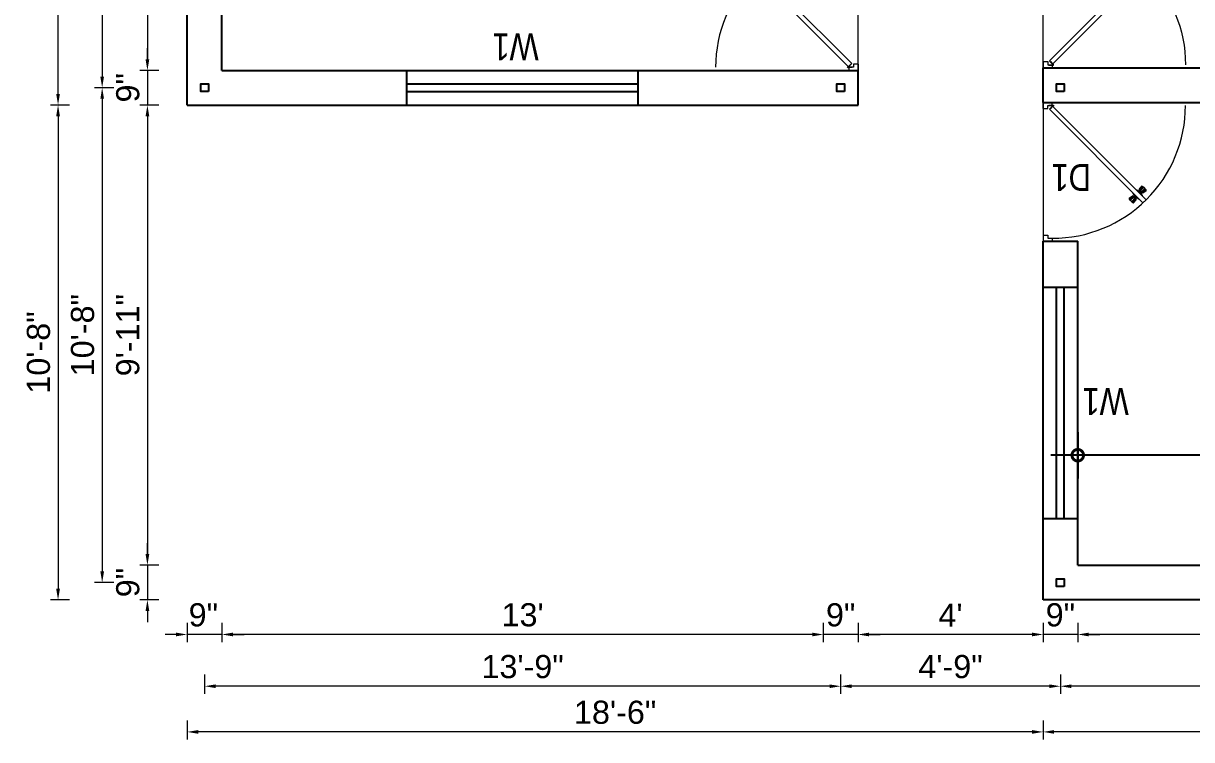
# Model space of a CAD drawing. Header units: inches. Extents: x 392906 to 410488, y -52747 to -40742.
# Drawn here: x 400157.8 to 400460.9, y -51136.1 to -50950.3 of the extents above; entities that cross this region are included whole.
import ezdxf

# ---------------------------------------------------------------- set-up
doc = ezdxf.new("R2010")
doc.units = ezdxf.units.IN
doc.header["$LTSCALE"] = 2
doc.header["$MEASUREMENT"] = 0
doc.header["$PDMODE"] = 34
doc.layers.get('0').update_dxf_attribs({"linetype": 'CONTINUOUS'})
doc.layers.get('DEFPOINTS').update_dxf_attribs({"color": 141, "linetype": 'CONTINUOUS'})
for name, color, linetype, lineweight in [('DOOR & WIN', 1, 'CONTINUOUS', 25), ('PUERTAS', 7, 'CONTINUOUS', 9), ('steps', 253, 'CONTINUOUS', 20)]:
    doc.layers.add(name, color=color, linetype=linetype, lineweight=lineweight)
doc.styles.add('Lettring Text', font='arial.ttf')
doc.styles.add('ROMANS', font='Romans.shx', dxfattribs={"width": 0.8})
doc.styles.get("Standard").update_dxf_attribs({"font": 'ARIALN.TTF'})
doc.dimstyles.new('8 SCALE', dxfattribs={"dimscale": 0, "dimtxt": 7, "dimasz": 6, "dimexe": 6, "dimexo": 2, "dimgap": 2, "dimtad": 1, "dimdec": 0, "dimzin": 0, "dimdsep": 46, "dimlunit": 4, "dimtxsty": 'ROMANS', "dimblk": 'DOTSMALL', "dimcen": 0, "dimdle": 7, "dimclrd": 8, "dimclre": 8, "dimclrt": 3, "dimadec": 0, "dimazin": 0, "dimtfac": 1, "dimtdec": 0, "dimtofl": 0, "dimtmove": 2, "dimatfit": 3, "dimfxl": 6, "dimfxlon": 1, "dimtolj": 1, "dimtzin": 0, "dimarcsym": 0})
doc.dimstyles.new('Copy of Standard', dxfattribs={"dimtxt": 6, "dimasz": 2.875, "dimexe": 2, "dimexo": 4, "dimgap": 2, "dimtad": 1, "dimdec": 0, "dimrnd": 1, "dimzin": 0, "dimdsep": 46, "dimlunit": 4, "dimtxsty": 'Lettring Text', "dimcen": 0.1, "dimclrd": 7, "dimclre": 7, "dimclrt": 7, "dimazin": 0, "dimtfac": 0.645, "dimtdec": 0, "dimtmove": 1, "dimatfit": 0, "dimfxl": 3, "dimfxlon": 1, "dimtfillclr": 256, "dimtolj": 1, "dimtzin": 0, "dimlwd": -1, "dimlwe": -1, "dimarcsym": 2})

# ---------------------------------------------------------------- blocks, each defined once
blk = doc.blocks.new('3ft')
at = {"layer": 'PUERTAS', "color": 6}
for p, q in [((1.01, 2.52), (25.23, 26.74)), ((26.05, 25.92), (1.77, 1.64)), ((26.05, 25.92), (25.23, 26.74)), ((0, 2.4), (0, 0)), ((0.72, 2.4), (0, 2.4)), ((1.6, 0), (0, 0)), ((0.72, 1.52), (0.72, 2.44)), ((0.8, 1.52), (0.72, 1.52)), ((0.8, 1.52), (0.8, 2.41)), ((0.8, 1.2), (0.8, 1.52)), ((1.6, 1.2), (0.8, 1.2)), ((1.57, 1.84), (0.94, 2.47)), ((1.63, 1.89), (0.97, 2.55)), ((1.63, 1.89), (1.57, 1.84)), ((1.77, 1.64), (1.57, 1.84)), ((1.6, 0), (1.6, 1.2)), ((34.4, 0), (34.4, 1.2)), ((34.4, 1.2), (35.2, 1.2)), ((34.4, 0), (36, 0)), ((35.2, 1.2), (35.2, 2.4)), ((35.2, 2.4), (36, 2.4)), ((36, 0), (36, 2.4))]:
    blk.add_line(p, q, dxfattribs=at)
at = {"layer": 'PUERTAS', "color": 8}
for p, q in [((22.57, 24.94), (21.65, 25.68)), ((22.63, 24.99), (21.69, 25.75)), ((22.74, 25.1), (21.84, 25.9)), ((22.13, 26.28), (21.98, 26.13)), ((22.88, 25.24), (22.01, 26.06)), ((22.13, 26.28), (22.27, 26.42)), ((22.29, 26.41), (22.27, 26.42)), ((23.16, 25.52), (22.34, 26.39)), ((23.3, 25.66), (22.5, 26.56)), ((23.41, 25.77), (22.65, 26.71)), ((22.69, 24.32), (23.02, 24.83)), ((23.46, 25.83), (22.72, 26.75)), ((22.95, 24.96), (22.84, 25.07)), ((22.98, 24.99), (22.86, 25.1)), ((23.03, 25.04), (22.91, 25.15)), ((22.91, 24.53), (23.1, 24.91)), ((23.11, 25.12), (22.99, 25.23)), ((23.13, 24.76), (23.18, 24.99)), ((23.28, 25.3), (23.17, 25.41)), ((23.36, 25.37), (23.25, 25.49)), ((23.31, 24.94), (23.28, 25.08)), ((23.41, 25.43), (23.3, 25.54)), ((23.46, 25.09), (23.32, 25.13)), ((23.44, 25.45), (23.33, 25.56)), ((23.64, 25.27), (23.41, 25.22)), ((23.87, 25.49), (23.49, 25.3)), ((24.08, 25.71), (23.57, 25.38)), ((24.58, 24.33), (24.52, 24.1)), ((24.8, 24.56), (24.61, 24.18)), ((25.02, 24.77), (24.68, 24.26)), ((23.63, 23.38), (24.14, 23.72)), ((23.84, 23.6), (24.22, 23.79)), ((24.07, 23.82), (24.3, 23.88)), ((24.25, 24), (24.39, 23.97)), ((24.25, 23.26), (24.99, 22.34)), ((24.27, 23.64), (24.38, 23.53)), ((24.3, 23.67), (24.41, 23.56)), ((24.3, 23.32), (25.06, 22.38)), ((24.35, 23.72), (24.46, 23.61)), ((24.4, 24.15), (24.43, 24.01)), ((24.41, 23.43), (25.2, 22.53)), ((24.43, 23.8), (24.54, 23.69)), ((24.55, 23.57), (25.37, 22.7)), ((24.6, 23.97), (24.72, 23.86)), ((24.68, 24.05), (24.79, 23.94)), ((24.73, 24.1), (24.85, 23.99)), ((24.76, 24.13), (24.87, 24.02)), ((24.83, 23.85), (25.7, 23.03)), ((24.97, 23.99), (25.87, 23.2)), ((25.08, 24.1), (26.02, 23.34)), ((25.14, 24.15), (26.06, 23.41)), ((25.58, 22.82), (25.43, 22.67)), ((25.58, 22.82), (25.73, 22.97)), ((25.72, 22.98), (25.73, 22.97)), ((0, 0), (36, 0))]:
    blk.add_line(p, q, dxfattribs=at)
at = {"layer": 'PUERTAS', "color": 1}
for p, q in [((21.67, 25.73), (22.17, 26.23)), ((22.49, 24.95), (21.67, 25.61)), ((21.7, 25.82), (22.14, 26.26)), ((21.73, 25.79), (21.7, 25.82)), ((22.58, 26.7), (22.14, 26.26)), ((22.67, 26.73), (22.17, 26.23)), ((22.61, 26.67), (22.58, 26.7)), ((22.6, 24.96), (23.02, 25.38)), ((22.61, 24.25), (22.92, 24.72)), ((22.7, 25.07), (22.71, 25.06)), ((23.45, 25.91), (22.79, 26.73)), ((22.82, 25.06), (23.08, 25.32)), ((22.94, 24.95), (22.83, 25.07)), ((22.92, 24.72), (22.92, 24.72)), ((22.93, 24.94), (23.19, 25.21)), ((22.93, 24.84), (22.93, 24.83)), ((23.44, 25.81), (23.02, 25.38)), ((23.34, 25.58), (23.08, 25.32)), ((23.46, 25.47), (23.19, 25.21)), ((23.33, 25.7), (23.34, 25.69)), ((23.45, 25.46), (23.33, 25.57)), ((23.57, 25.47), (23.57, 25.47)), ((24.15, 25.79), (23.68, 25.48)), ((23.68, 25.48), (23.68, 25.48)), ((24.27, 25.78), (24.26, 25.79)), ((24.79, 24.38), (24.78, 24.37)), ((24.78, 24.26), (24.78, 24.26)), ((25.1, 24.84), (24.79, 24.38)), ((25.09, 24.96), (25.1, 24.95)), ((22.62, 24.13), (22.61, 24.14)), ((23.44, 23.31), (23.45, 23.3)), ((23.56, 23.3), (24.03, 23.61)), ((24.03, 23.61), (24.03, 23.62)), ((24.14, 23.62), (24.14, 23.62)), ((24.25, 23.62), (24.51, 23.89)), ((24.26, 23.29), (24.69, 23.71)), ((24.26, 23.63), (24.37, 23.52)), ((24.26, 23.18), (24.92, 22.37)), ((24.37, 23.52), (24.63, 23.77)), ((24.37, 23.4), (24.37, 23.4)), ((24.78, 24.15), (24.51, 23.89)), ((24.89, 24.03), (24.63, 23.77)), ((25.11, 24.14), (24.69, 23.71)), ((24.77, 24.14), (24.88, 24.03)), ((25, 24.03), (25, 24.03)), ((25.04, 22.36), (25.54, 22.86)), ((25.1, 22.42), (25.13, 22.39)), ((25.13, 22.39), (25.57, 22.83)), ((25.22, 24.14), (26.03, 23.48)), ((26.04, 23.37), (25.54, 22.86)), ((26.01, 23.27), (25.57, 22.83)), ((25.98, 23.3), (26.01, 23.27))]:
    blk.add_line(p, q, dxfattribs=at)
at = {"layer": 'PUERTAS', "color": 2}
for p, q in [((21.99, 26.11), (21.98, 26.13)), ((25.42, 22.68), (25.43, 22.67))]:
    blk.add_line(p, q, dxfattribs=at)
at = {"layer": 'PUERTAS', "color": 6}
for radius in [0.155, 0.0752]:
    blk.add_circle((0.82, 2.56), radius, dxfattribs=at)
blk.add_arc((0.82, 2.56), 34.38, 359.7285, 90.0333, dxfattribs=at)
at = {"layer": 'PUERTAS', "color": 1}
for centre, start, end in [((22.54, 25.01), 231.0764, 315), ((22.67, 24.2), 135, 225), ((22.73, 26.68), 38.9236, 135), ((22.77, 25.12), 225, 315), ((22.99, 24.89), 135, 219.7428), ((22.87, 24.78), 315, 39.7428), ((23.28, 25.63), 315, 45), ((23.39, 25.86), 315, 38.9236), ((23.51, 25.41), 50.2572, 135), ((23.62, 25.53), 230.2572, 315), ((24.2, 25.73), 45, 135), ((24.84, 24.31), 135, 219.7428), ((24.72, 24.21), 315, 39.7428), ((25.04, 24.89), 315, 45), ((23.51, 23.36), 225, 315), ((24.09, 23.56), 50.2572, 135), ((24.2, 23.68), 230.2572, 315), ((24.32, 23.23), 135, 218.9236), ((24.42, 23.46), 135, 225), ((24.94, 23.98), 45, 135), ((24.98, 22.42), 218.9236, 315), ((25.17, 24.08), 51.0764, 135), ((25.98, 23.42), 315, 51.0764)]:
    blk.add_arc(centre, 0.08, start, end, dxfattribs=at)
blk = doc.blocks.new('*U199')
at = {"color": 3, "xscale": -1}
blk.add_blockref('3ft', (42, 0), dxfattribs=at)
blk = doc.blocks.new('*D1111')
at = {"layer": 'DEFPOINTS', "color": 0, "ltscale": 0.5, "transparency": 16777216}
for p in [(400431.32, -51099.82), (400582.65, -51099.82), (400431.32, -51108.79)]:
    blk.add_point(p, dxfattribs=at)
at = {"layer": 'steps', "color": 7, "ltscale": 0.5, "transparency": 16777216}
for p, q in [((400431.32, -51105.79), (400431.32, -51110.79)), ((400582.65, -51105.79), (400582.65, -51110.79)), ((400579.77, -51108.79), (400434.19, -51108.79))]:
    blk.add_line(p, q, dxfattribs=at)
for points in [[(400434.19, -51108.31), (400434.19, -51109.27), (400431.32, -51108.79)], [(400579.77, -51108.31), (400579.77, -51109.27), (400582.65, -51108.79)]]:
    blk.add_solid(points, dxfattribs=at)
at = {"layer": 'steps', "color": 7, "ltscale": 0.5, "transparency": 16777216, "insert": (400506.98, -51103.78), "char_height": 6, "attachment_point": 5, "style": 'Lettring Text'}
blk.add_mtext('\\A1;12\'-7"', dxfattribs=at)
blk = doc.blocks.new('*D1112')
at = {"layer": 'DEFPOINTS', "color": 0, "ltscale": 0.5, "transparency": 16777216}
for p in [(400422.32, -51099.82), (400431.32, -51099.82), (400422.32, -51108.79)]:
    blk.add_point(p, dxfattribs=at)
at = {"layer": 'steps', "color": 7, "ltscale": 0.5, "transparency": 16777216}
for p, q in [((400422.32, -51105.79), (400422.32, -51110.79)), ((400431.32, -51105.79), (400431.32, -51110.79)), ((400419.44, -51108.79), (400416.57, -51108.79)), ((400431.32, -51108.79), (400422.32, -51108.79)), ((400434.19, -51108.79), (400437.07, -51108.79))]:
    blk.add_line(p, q, dxfattribs=at)
for points in [[(400419.44, -51108.31), (400419.44, -51109.27), (400422.32, -51108.79)], [(400434.19, -51108.31), (400434.19, -51109.27), (400431.32, -51108.79)]]:
    blk.add_solid(points, dxfattribs=at)
at = {"layer": 'steps', "color": 7, "ltscale": 0.5, "transparency": 16777216, "insert": (400426.82, -51103.73), "char_height": 6, "attachment_point": 5, "style": 'Lettring Text'}
blk.add_mtext('\\A1;9"', dxfattribs=at)
blk = doc.blocks.new('*D1113')
at = {"layer": 'DEFPOINTS', "color": 0, "ltscale": 0.5, "transparency": 16777216}
for p in [(400374.32, -50971.5), (400422.32, -51099.82), (400374.32, -51108.79)]:
    blk.add_point(p, dxfattribs=at)
at = {"layer": 'steps', "color": 7, "ltscale": 0.5, "transparency": 16777216}
for p, q in [((400374.32, -51105.79), (400374.32, -51110.79)), ((400422.32, -51105.79), (400422.32, -51110.79)), ((400419.44, -51108.79), (400377.19, -51108.79))]:
    blk.add_line(p, q, dxfattribs=at)
for points in [[(400377.19, -51108.31), (400377.19, -51109.27), (400374.32, -51108.79)], [(400419.44, -51108.31), (400419.44, -51109.27), (400422.32, -51108.79)]]:
    blk.add_solid(points, dxfattribs=at)
at = {"layer": 'steps', "color": 7, "ltscale": 0.5, "transparency": 16777216, "insert": (400398.32, -51103.79), "char_height": 6, "attachment_point": 5, "style": 'Lettring Text'}
blk.add_mtext("\\A1;4'", dxfattribs=at)
blk = doc.blocks.new('*D1114')
at = {"layer": 'DEFPOINTS', "color": 0, "ltscale": 0.5, "transparency": 16777216}
for p in [(400365.32, -50971.5), (400374.32, -50971.5), (400365.32, -51108.79)]:
    blk.add_point(p, dxfattribs=at)
at = {"layer": 'steps', "color": 7, "ltscale": 0.5, "transparency": 16777216}
for p, q in [((400365.32, -51105.79), (400365.32, -51110.79)), ((400374.32, -51105.79), (400374.32, -51110.79)), ((400362.44, -51108.79), (400359.57, -51108.79)), ((400374.32, -51108.79), (400365.32, -51108.79)), ((400377.19, -51108.79), (400380.07, -51108.79))]:
    blk.add_line(p, q, dxfattribs=at)
for points in [[(400362.44, -51108.31), (400362.44, -51109.27), (400365.32, -51108.79)], [(400377.19, -51108.31), (400377.19, -51109.27), (400374.32, -51108.79)]]:
    blk.add_solid(points, dxfattribs=at)
at = {"layer": 'steps', "color": 7, "ltscale": 0.5, "transparency": 16777216, "insert": (400369.82, -51103.73), "char_height": 6, "attachment_point": 5, "style": 'Lettring Text'}
blk.add_mtext('\\A1;9"', dxfattribs=at)
blk = doc.blocks.new('*D1115')
at = {"layer": 'DEFPOINTS', "color": 0, "ltscale": 0.5, "transparency": 16777216}
for p in [(400209.32, -50971.5), (400365.32, -50971.5), (400209.32, -51108.79)]:
    blk.add_point(p, dxfattribs=at)
at = {"layer": 'steps', "color": 7, "ltscale": 0.5, "transparency": 16777216}
for p, q in [((400209.32, -51105.79), (400209.32, -51110.79)), ((400365.32, -51105.79), (400365.32, -51110.79)), ((400362.44, -51108.79), (400212.19, -51108.79))]:
    blk.add_line(p, q, dxfattribs=at)
for points in [[(400212.19, -51108.31), (400212.19, -51109.27), (400209.32, -51108.79)], [(400362.44, -51108.31), (400362.44, -51109.27), (400365.32, -51108.79)]]:
    blk.add_solid(points, dxfattribs=at)
at = {"layer": 'steps', "color": 7, "ltscale": 0.5, "transparency": 16777216, "insert": (400287.32, -51103.72), "char_height": 6, "attachment_point": 5, "style": 'Lettring Text'}
blk.add_mtext("\\A1;13'", dxfattribs=at)
blk = doc.blocks.new('*D1116')
at = {"layer": 'DEFPOINTS', "color": 0, "ltscale": 0.5, "transparency": 16777216}
for p in [(400200.32, -50971.5), (400209.32, -50971.5), (400200.32, -51108.79)]:
    blk.add_point(p, dxfattribs=at)
at = {"layer": 'steps', "color": 7, "ltscale": 0.5, "transparency": 16777216}
for p, q in [((400200.32, -51105.79), (400200.32, -51110.79)), ((400209.32, -51105.79), (400209.32, -51110.79)), ((400197.44, -51108.79), (400194.57, -51108.79)), ((400209.32, -51108.79), (400200.32, -51108.79)), ((400212.19, -51108.79), (400215.07, -51108.79))]:
    blk.add_line(p, q, dxfattribs=at)
for points in [[(400197.44, -51108.31), (400197.44, -51109.27), (400200.32, -51108.79)], [(400212.19, -51108.31), (400212.19, -51109.27), (400209.32, -51108.79)]]:
    blk.add_solid(points, dxfattribs=at)
at = {"layer": 'steps', "color": 7, "ltscale": 0.5, "transparency": 16777216, "insert": (400204.5, -51103.73), "char_height": 6, "attachment_point": 5, "style": 'Lettring Text'}
blk.add_mtext('\\A1;9"', dxfattribs=at)
blk = doc.blocks.new('*D1117')
at = {"layer": 'DEFPOINTS', "color": 0, "ltscale": 0.5, "transparency": 16777216}
for p in [(400426.82, -51095.32), (400586.68, -51095.32), (400426.82, -51122.21)]:
    blk.add_point(p, dxfattribs=at)
at = {"layer": 'steps', "color": 7, "ltscale": 0.5, "transparency": 16777216}
for p, q in [((400426.82, -51119.21), (400426.82, -51124.21)), ((400583.8, -51122.21), (400429.69, -51122.21)), ((400586.68, -51119.21), (400586.68, -51124.21))]:
    blk.add_line(p, q, dxfattribs=at)
for points in [[(400429.69, -51121.74), (400429.69, -51122.69), (400426.82, -51122.21)], [(400583.8, -51121.74), (400583.8, -51122.69), (400586.68, -51122.21)]]:
    blk.add_solid(points, dxfattribs=at)
at = {"layer": 'steps', "color": 7, "ltscale": 0.5, "transparency": 16777216, "insert": (400506.75, -51117.15), "char_height": 6, "attachment_point": 5, "style": 'Lettring Text'}
blk.add_mtext('\\A1;13\'-4"', dxfattribs=at)
blk = doc.blocks.new('*D1118')
at = {"layer": 'DEFPOINTS', "color": 0, "ltscale": 0.5, "transparency": 16777216}
for p in [(400369.82, -50967), (400426.82, -51095.32), (400369.82, -51122.21)]:
    blk.add_point(p, dxfattribs=at)
at = {"layer": 'steps', "color": 7, "ltscale": 0.5, "transparency": 16777216}
for p, q in [((400369.82, -51119.21), (400369.82, -51124.21)), ((400423.94, -51122.21), (400372.69, -51122.21)), ((400426.82, -51119.21), (400426.82, -51124.21))]:
    blk.add_line(p, q, dxfattribs=at)
for points in [[(400372.69, -51121.74), (400372.69, -51122.69), (400369.82, -51122.21)], [(400423.94, -51121.74), (400423.94, -51122.69), (400426.82, -51122.21)]]:
    blk.add_solid(points, dxfattribs=at)
at = {"layer": 'steps', "color": 7, "ltscale": 0.5, "transparency": 16777216, "insert": (400398.32, -51117.15), "char_height": 6, "attachment_point": 5, "style": 'Lettring Text'}
blk.add_mtext('\\A1;4\'-9"', dxfattribs=at)
blk = doc.blocks.new('*D1119')
at = {"layer": 'DEFPOINTS', "color": 0, "ltscale": 0.5, "transparency": 16777216}
for p in [(400204.82, -50967), (400369.82, -50967), (400204.82, -51122.21)]:
    blk.add_point(p, dxfattribs=at)
at = {"layer": 'steps', "color": 7, "ltscale": 0.5, "transparency": 16777216}
for p, q in [((400204.82, -51119.21), (400204.82, -51124.21)), ((400366.94, -51122.21), (400207.69, -51122.21)), ((400369.82, -51119.21), (400369.82, -51124.21))]:
    blk.add_line(p, q, dxfattribs=at)
for points in [[(400207.69, -51121.74), (400207.69, -51122.69), (400204.82, -51122.21)], [(400366.94, -51121.74), (400366.94, -51122.69), (400369.82, -51122.21)]]:
    blk.add_solid(points, dxfattribs=at)
at = {"layer": 'steps', "color": 7, "ltscale": 0.5, "transparency": 16777216, "insert": (400287.32, -51117.15), "char_height": 6, "attachment_point": 5, "style": 'Lettring Text'}
blk.add_mtext('\\A1;13\'-9"', dxfattribs=at)
blk = doc.blocks.new('*D1120')
at = {"layer": 'DEFPOINTS', "color": 0, "ltscale": 0.5, "transparency": 16777216}
for p in [(400422.32, -51099.82), (400591.7, -51099.82), (400422.32, -51134.06)]:
    blk.add_point(p, dxfattribs=at)
at = {"layer": 'steps', "color": 7, "ltscale": 0.5, "transparency": 16777216}
for p, q in [((400422.32, -51131.06), (400422.32, -51136.06)), ((400591.7, -51131.06), (400591.7, -51136.06)), ((400588.83, -51134.06), (400425.19, -51134.06))]:
    blk.add_line(p, q, dxfattribs=at)
for points in [[(400425.19, -51133.58), (400425.19, -51134.54), (400422.32, -51134.06)], [(400588.83, -51133.58), (400588.83, -51134.54), (400591.7, -51134.06)]]:
    blk.add_solid(points, dxfattribs=at)
at = {"layer": 'steps', "color": 7, "ltscale": 0.5, "transparency": 16777216, "insert": (400507.01, -51129.05), "char_height": 6, "attachment_point": 5, "style": 'Lettring Text'}
blk.add_mtext('\\A1;14\'-1"', dxfattribs=at)
blk = doc.blocks.new('*D1121')
at = {"layer": 'DEFPOINTS', "color": 0, "ltscale": 0.5, "transparency": 16777216}
for p in [(400200.32, -50971.5), (400422.32, -51099.82), (400200.32, -51134.06)]:
    blk.add_point(p, dxfattribs=at)
at = {"layer": 'steps', "color": 7, "ltscale": 0.5, "transparency": 16777216}
for p, q in [((400200.32, -51131.06), (400200.32, -51136.06)), ((400422.32, -51131.06), (400422.32, -51136.06)), ((400419.44, -51134.06), (400203.19, -51134.06))]:
    blk.add_line(p, q, dxfattribs=at)
for points in [[(400203.19, -51133.58), (400203.19, -51134.54), (400200.32, -51134.06)], [(400419.44, -51133.58), (400419.44, -51134.54), (400422.32, -51134.06)]]:
    blk.add_solid(points, dxfattribs=at)
at = {"layer": 'steps', "color": 7, "ltscale": 0.5, "transparency": 16777216, "insert": (400311.32, -51129), "char_height": 6, "attachment_point": 5, "style": 'Lettring Text'}
blk.add_mtext('\\A1;18\'-6"', dxfattribs=at)
blk = doc.blocks.new('*D1123')
at = {"layer": 'DEFPOINTS', "color": 0, "ltscale": 0.5, "transparency": 16777216}
for p in [(400200.32, -50842.65), (400189.99, -50962.5), (400200.32, -50962.5)]:
    blk.add_point(p, dxfattribs=at)
at = {"layer": 'steps', "color": 7, "ltscale": 0.5, "transparency": 16777216}
for p, q in [((400192.99, -50842.65), (400187.99, -50842.65)), ((400189.99, -50845.52), (400189.99, -50959.62)), ((400192.99, -50962.5), (400187.99, -50962.5))]:
    blk.add_line(p, q, dxfattribs=at)
for points in [[(400189.51, -50845.52), (400190.47, -50845.52), (400189.99, -50842.65)], [(400189.51, -50959.62), (400190.47, -50959.62), (400189.99, -50962.5)]]:
    blk.add_solid(points, dxfattribs=at)
at = {"layer": 'steps', "color": 7, "ltscale": 0.5, "transparency": 16777216, "insert": (400184.92, -50902.57), "char_height": 6, "attachment_point": 5, "rotation": 90, "style": 'Lettring Text'}
blk.add_mtext("\\A1;10'", dxfattribs=at)
blk = doc.blocks.new('*D1124')
at = {"layer": 'DEFPOINTS', "color": 0, "ltscale": 0.5, "transparency": 16777216}
for p in [(400200.32, -50962.5), (400189.99, -50971.5), (400200.32, -50971.5)]:
    blk.add_point(p, dxfattribs=at)
at = {"layer": 'steps', "color": 7, "ltscale": 0.5, "transparency": 16777216}
for p, q in [((400189.99, -50959.62), (400189.99, -50956.75)), ((400192.99, -50962.5), (400187.99, -50962.5)), ((400189.99, -50962.5), (400189.99, -50971.5)), ((400192.99, -50971.5), (400187.99, -50971.5)), ((400189.99, -50974.37), (400189.99, -50977.25))]:
    blk.add_line(p, q, dxfattribs=at)
for points in [[(400189.51, -50959.62), (400190.47, -50959.62), (400189.99, -50962.5)], [(400189.51, -50974.37), (400190.47, -50974.37), (400189.99, -50971.5)]]:
    blk.add_solid(points, dxfattribs=at)
at = {"layer": 'steps', "color": 7, "ltscale": 0.5, "transparency": 16777216, "insert": (400184.92, -50967), "char_height": 6, "attachment_point": 5, "rotation": 90, "style": 'Lettring Text'}
blk.add_mtext('\\A1;9"', dxfattribs=at)
blk = doc.blocks.new('*D1125')
at = {"layer": 'DEFPOINTS', "color": 0, "ltscale": 0.5, "transparency": 16777216}
for p in [(400200.32, -50971.5), (400189.99, -51090.82), (400422.32, -51090.82)]:
    blk.add_point(p, dxfattribs=at)
at = {"layer": 'steps', "color": 7, "ltscale": 0.5, "transparency": 16777216}
for p, q in [((400192.99, -50971.5), (400187.99, -50971.5)), ((400189.99, -50974.37), (400189.99, -51087.94)), ((400192.99, -51090.82), (400187.99, -51090.82))]:
    blk.add_line(p, q, dxfattribs=at)
for points in [[(400189.51, -50974.37), (400190.47, -50974.37), (400189.99, -50971.5)], [(400189.51, -51087.94), (400190.47, -51087.94), (400189.99, -51090.82)]]:
    blk.add_solid(points, dxfattribs=at)
at = {"layer": 'steps', "color": 7, "ltscale": 0.5, "transparency": 16777216, "insert": (400184.92, -51031.16), "char_height": 6, "attachment_point": 5, "rotation": 90, "style": 'Lettring Text'}
blk.add_mtext('\\A1;9\'-11"', dxfattribs=at)
blk = doc.blocks.new('*D1126')
at = {"layer": 'DEFPOINTS', "color": 0, "ltscale": 0.5, "transparency": 16777216}
for p in [(400422.32, -51090.82), (400189.99, -51099.82), (400422.32, -51099.82)]:
    blk.add_point(p, dxfattribs=at)
at = {"layer": 'steps', "color": 7, "ltscale": 0.5, "transparency": 16777216}
for p, q in [((400189.99, -51087.94), (400189.99, -51085.07)), ((400192.99, -51090.82), (400187.99, -51090.82)), ((400189.99, -51090.82), (400189.99, -51099.82)), ((400192.99, -51099.82), (400187.99, -51099.82)), ((400189.99, -51102.69), (400189.99, -51105.57))]:
    blk.add_line(p, q, dxfattribs=at)
for points in [[(400189.51, -51087.94), (400190.47, -51087.94), (400189.99, -51090.82)], [(400189.51, -51102.69), (400190.47, -51102.69), (400189.99, -51099.82)]]:
    blk.add_solid(points, dxfattribs=at)
at = {"layer": 'steps', "color": 7, "ltscale": 0.5, "transparency": 16777216, "insert": (400184.92, -51095.32), "char_height": 6, "attachment_point": 5, "rotation": 90, "style": 'Lettring Text'}
blk.add_mtext('\\A1;9"', dxfattribs=at)
blk = doc.blocks.new('*D1127')
at = {"layer": 'DEFPOINTS', "color": 0, "ltscale": 0.5, "transparency": 16777216}
for p in [(400204.82, -50838.06), (400178.25, -50967), (400204.82, -50967)]:
    blk.add_point(p, dxfattribs=at)
at = {"layer": 'steps', "color": 7, "ltscale": 0.5, "transparency": 16777216}
for p, q in [((400181.25, -50838.06), (400176.25, -50838.06)), ((400178.25, -50840.94), (400178.25, -50964.12)), ((400181.25, -50967), (400176.25, -50967))]:
    blk.add_line(p, q, dxfattribs=at)
for points in [[(400177.78, -50840.94), (400178.73, -50840.94), (400178.25, -50838.06)], [(400177.78, -50964.12), (400178.73, -50964.12), (400178.25, -50967)]]:
    blk.add_solid(points, dxfattribs=at)
at = {"layer": 'steps', "color": 7, "ltscale": 0.5, "transparency": 16777216, "insert": (400173.19, -50902.53), "char_height": 6, "attachment_point": 5, "rotation": 90, "style": 'Lettring Text'}
blk.add_mtext('\\A1;10\'-9"', dxfattribs=at)
blk = doc.blocks.new('*D1128')
at = {"layer": 'DEFPOINTS', "color": 0, "ltscale": 0.5, "transparency": 16777216}
for p in [(400204.82, -50967), (400178.25, -51095.32), (400426.82, -51095.32)]:
    blk.add_point(p, dxfattribs=at)
at = {"layer": 'steps', "color": 7, "ltscale": 0.5, "transparency": 16777216}
for p, q in [((400181.25, -50967), (400176.25, -50967)), ((400178.25, -50969.87), (400178.25, -51092.44)), ((400181.25, -51095.32), (400176.25, -51095.32))]:
    blk.add_line(p, q, dxfattribs=at)
for points in [[(400177.78, -50969.87), (400178.73, -50969.87), (400178.25, -50967)], [(400177.78, -51092.44), (400178.73, -51092.44), (400178.25, -51095.32)]]:
    blk.add_solid(points, dxfattribs=at)
at = {"layer": 'steps', "color": 7, "ltscale": 0.5, "transparency": 16777216, "insert": (400173.19, -51031.16), "char_height": 6, "attachment_point": 5, "rotation": 90, "style": 'Lettring Text'}
blk.add_mtext('\\A1;10\'-8"', dxfattribs=at)
blk = doc.blocks.new('*D1129')
at = {"layer": 'DEFPOINTS', "color": 0, "ltscale": 0.5, "transparency": 16777216}
for p in [(400166.81, -50833.65), (400200.32, -50833.65), (400200.32, -50971.5)]:
    blk.add_point(p, dxfattribs=at)
at = {"layer": 'steps', "color": 7, "ltscale": 0.5, "transparency": 16777216}
for p, q in [((400169.81, -50833.65), (400164.81, -50833.65)), ((400166.81, -50968.62), (400166.81, -50836.52)), ((400169.81, -50971.5), (400164.81, -50971.5))]:
    blk.add_line(p, q, dxfattribs=at)
for points in [[(400166.33, -50836.52), (400167.29, -50836.52), (400166.81, -50833.65)], [(400166.33, -50968.62), (400167.29, -50968.62), (400166.81, -50971.5)]]:
    blk.add_solid(points, dxfattribs=at)
at = {"layer": 'steps', "color": 7, "ltscale": 0.5, "transparency": 16777216, "insert": (400161.75, -50902.57), "char_height": 6, "attachment_point": 5, "rotation": 90, "style": 'Lettring Text'}
blk.add_mtext('\\A1;11\'-6"', dxfattribs=at)
blk = doc.blocks.new('*D1130')
at = {"layer": 'DEFPOINTS', "color": 0, "ltscale": 0.5, "transparency": 16777216}
for p in [(400200.32, -50971.5), (400166.81, -51099.82), (400422.32, -51099.82)]:
    blk.add_point(p, dxfattribs=at)
at = {"layer": 'steps', "color": 7, "ltscale": 0.5, "transparency": 16777216}
for p, q in [((400169.81, -50971.5), (400164.81, -50971.5)), ((400166.81, -50974.37), (400166.81, -51096.94)), ((400169.81, -51099.82), (400164.81, -51099.82))]:
    blk.add_line(p, q, dxfattribs=at)
for points in [[(400166.33, -50974.37), (400167.29, -50974.37), (400166.81, -50971.5)], [(400166.33, -51096.94), (400167.29, -51096.94), (400166.81, -51099.82)]]:
    blk.add_solid(points, dxfattribs=at)
at = {"layer": 'steps', "color": 7, "ltscale": 0.5, "transparency": 16777216, "insert": (400161.75, -51035.66), "char_height": 6, "attachment_point": 5, "rotation": 90, "style": 'Lettring Text'}
blk.add_mtext('\\A1;10\'-8"', dxfattribs=at)
blk = doc.blocks.new('_DOTSMALL')
at = {"color": 0, "linetype": 'ByBlock', "const_width": 0.5}
blk.add_lwpolyline([(-0.0625, 0, 1), (0.0625, 0, 1)], format="xyb", close=True, dxfattribs=at)
blk = doc.blocks.new('*D1132')
at = {"color": 8, "lineweight": -2, "ltscale": 0.5, "transparency": 16777216}
for p, q in [((400431.32, -51056.3), (400431.32, -51068.3)), ((400575.03, -51056.3), (400575.03, -51068.3)), ((400582.03, -51062.3), (400424.32, -51062.3))]:
    blk.add_line(p, q, dxfattribs=at)
at = {"layer": 'DEFPOINTS', "color": 0, "ltscale": 0.5, "transparency": 16777216}
for p in [(400431.32, -51030.82), (400575.03, -51030.82), (400431.32, -51062.3)]:
    blk.add_point(p, dxfattribs=at)
at = {"color": 8, "lineweight": -2, "ltscale": 0.5, "transparency": 16777216, "xscale": 6, "yscale": 6, "zscale": 6, "rotation": 180}
blk.add_blockref('_DOTSMALL', (400431.32, -51062.3), dxfattribs=at)
at = {"color": 8, "lineweight": -2, "ltscale": 0.5, "transparency": 16777216, "xscale": 6, "yscale": 6, "zscale": 6}
blk.add_blockref('_DOTSMALL', (400575.03, -51062.3), dxfattribs=at)
at = {"color": 3, "ltscale": 0.5, "transparency": 16777216, "insert": (400503.17, -51056.13), "char_height": 7, "attachment_point": 5, "style": 'ROMANS'}
blk.add_mtext("\\A1;12'", dxfattribs=at)

msp = doc.modelspace()

# ---------------------------------------------------------------- linework, layer by layer
at = {"ltscale": 0.5}
for p, q in [((400200.32, -50971.5), (400200.32, -50833.65)), ((400209.32, -50962.5), (400209.32, -50842.47)), ((400209.32, -50962.5), (400374.32, -50962.5)), ((400257.32, -50971.5), (400257.32, -50962.5)), ((400317.32, -50971.5), (400317.32, -50962.5)), ((400374.32, -50971.5), (400374.32, -50962.5)), ((400422.32, -50961.82), (400567.42, -50961.82)), ((400422.32, -50970.82), (400422.32, -50961.82)), ((400257.32, -50966), (400317.32, -50966)), ((400257.32, -50968), (400317.32, -50968)), ((400200.32, -50971.5), (400374.32, -50971.5)), ((400422.32, -50970.82), (400568.41, -50970.82)), ((400422.32, -51099.82), (400422.32, -51006.82)), ((400422.32, -51006.82), (400431.32, -51006.82)), ((400431.32, -51090.82), (400431.32, -51006.82)), ((400431.32, -51018.82), (400422.32, -51018.82)), ((400425.82, -51078.82), (400425.82, -51018.82)), ((400427.82, -51078.82), (400427.82, -51018.82)), ((400431.32, -51078.82), (400422.32, -51078.82)), ((400431.32, -51090.82), (400581.65, -51090.82)), ((400591.7, -51099.82), (400422.32, -51099.82))]:
    msp.add_line(p, q, dxfattribs=at)
for points in [[(400205.82, -50968), (400203.82, -50968), (400203.82, -50966), (400205.82, -50966)], [(400370.82, -50968), (400368.82, -50968), (400368.82, -50966), (400370.82, -50966)], [(400427.82, -50968), (400425.82, -50968), (400425.82, -50966), (400427.82, -50966)], [(400427.82, -51096.32), (400425.82, -51096.32), (400425.82, -51094.32), (400427.82, -51094.32)]]:
    msp.add_lwpolyline(points, close=True, dxfattribs=at)

# ---------------------------------------------------------------- block references
at = {"layer": 'DOOR & WIN', "xscale": -1}
for p, rotation in [((400374.32, -50920.5), 90), ((400422.32, -51012.82), 270)]:
    msp.add_blockref('*U199', p, dxfattribs=dict(at, rotation=rotation))
at = {"layer": 'DOOR & WIN', "rotation": 270}
msp.add_blockref('*U199', (400422.32, -50919.82), dxfattribs=at)

# ---------------------------------------------------------------- texts
at = {"layer": 'steps', "color": 7, "ltscale": 0.3, "char_height": 7, "width": 18.6213, "attachment_point": 8, "rotation": 180}
for insert in [(400285.48, -50952.9), (400438.55, -51044.89)]:
    msp.add_mtext('W1', dxfattribs=dict(at, insert=insert))
at = {"layer": 'steps', "color": 7, "ltscale": 0.3, "insert": (400429.62, -50986.79), "char_height": 7, "attachment_point": 8, "rotation": 180}
msp.add_mtext_dynamic_manual_height_columns('{\\W1;D1}', width=18.6213, gutter_width=40, heights=[0], dxfattribs=at)

# ---------------------------------------------------------------- dimensions: what is measured, and where the dimension line sits
at = {"ltscale": 0.5}
dim = msp.add_linear_dim(base=(400431.32, -51062.3), p1=(400575.03, -51030.82), p2=(400431.32, -51030.82), angle=180, dimstyle='8 SCALE', override={"dimscale": 1}, dxfattribs=at)
dim.commit()
dim.dimension.update_dxf_attribs({"geometry": '*D1132', "text_midpoint": (400503.17, -51056.13)})
at = {"layer": 'steps', "ltscale": 0.5}
for base, p1, p2, angle, picture, middle in [((400166.81, -50833.65), (400200.32, -50971.5), (400200.32, -50833.65), 270, '*D1129', (400161.75, -50902.57)), ((400178.25, -50967), (400204.82, -50838.06), (400204.82, -50967), 270, '*D1127', (400173.19, -50902.53)), ((400189.99, -50962.5), (400200.32, -50842.65), (400200.32, -50962.5), 270, '*D1123', (400184.92, -50902.57)), ((400178.25, -51095.32), (400204.82, -50967), (400426.82, -51095.32), 270, '*D1128', (400173.19, -51031.16)), ((400204.82, -51122.21), (400369.82, -50967), (400204.82, -50967), 180, '*D1119', (400287.32, -51117.15)), ((400369.82, -51122.21), (400426.82, -51095.32), (400369.82, -50967), 180, '*D1118', (400398.32, -51117.15)), ((400166.81, -51099.82), (400200.32, -50971.5), (400422.32, -51099.82), 270, '*D1130', (400161.75, -51035.66)), ((400189.99, -51090.82), (400200.32, -50971.5), (400422.32, -51090.82), 270, '*D1125', (400184.92, -51031.16)), ((400200.32, -51134.06), (400422.32, -51099.82), (400200.32, -50971.5), 180, '*D1121', (400311.32, -51129)), ((400209.32, -51108.79), (400365.32, -50971.5), (400209.32, -50971.5), 180, '*D1115', (400287.32, -51103.72)), ((400374.32, -51108.79), (400422.32, -51099.82), (400374.32, -50971.5), 180, '*D1113', (400398.32, -51103.79)), ((400426.82, -51122.21), (400586.68, -51095.32), (400426.82, -51095.32), 180, '*D1117', (400506.75, -51117.15)), ((400422.32, -51134.06), (400591.7, -51099.82), (400422.32, -51099.82), 180, '*D1120', (400507.01, -51129.05)), ((400431.32, -51108.79), (400582.65, -51099.82), (400431.32, -51099.82), 180, '*D1111', (400506.98, -51103.78))]:
    dim = msp.add_linear_dim(base=base, p1=p1, p2=p2, angle=angle, dimstyle='Copy of Standard', dxfattribs=at)
    dim.commit()
    dim.dimension.update_dxf_attribs({"geometry": picture, "text_midpoint": middle})
for base, p1, p2, angle, picture, middle in [((400189.99, -50971.5), (400200.32, -50962.5), (400200.32, -50971.5), 270, '*D1124', (400189.99, -50967)), ((400200.32, -51108.79), (400209.32, -50971.5), (400200.32, -50971.5), 180, '*D1116', (400204.5, -51108.79)), ((400365.32, -51108.79), (400374.32, -50971.5), (400365.32, -50971.5), 180, '*D1114', (400369.82, -51108.79)), ((400189.99, -51099.82), (400422.32, -51090.82), (400422.32, -51099.82), 270, '*D1126', (400189.99, -51095.32)), ((400422.32, -51108.79), (400431.32, -51099.82), (400422.32, -51099.82), 180, '*D1112', (400426.82, -51108.79))]:
    dim = msp.add_linear_dim(base=base, p1=p1, p2=p2, angle=angle, dimstyle='Copy of Standard', dxfattribs=at)
    dim.commit()
    dim.dimension.update_dxf_attribs({"geometry": picture, "text_midpoint": middle, "dimtype": 160})

doc.saveas('drawing.dxf')
